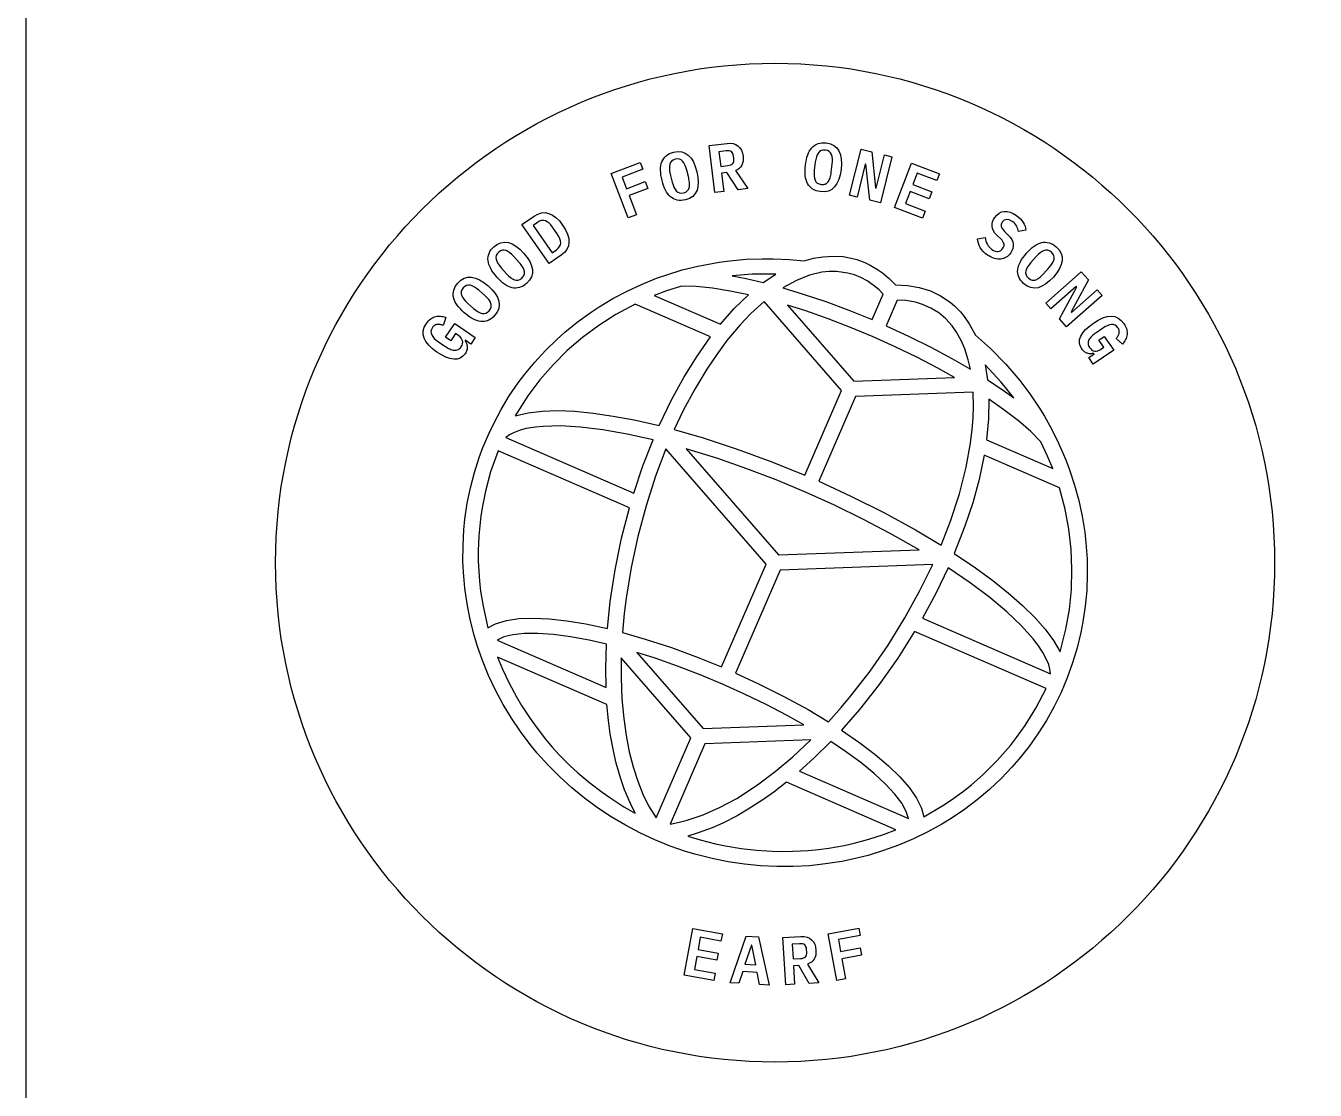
# Model space of a CAD drawing. Header units: millimetres. Extents: x 0 to 600, y 0 to 400.
# Drawn here: x 0 to 51.6, y 266.9 to 309.5 of the extents above; entities that cross this region are included whole.
import ezdxf

# ---------------------------------------------------------------- set-up
doc = ezdxf.new("R2010")
doc.units = ezdxf.units.MM
for name, color, linetype in [('CUT', 7, 'Continuous'), ('ENGRAVE_BACK_MIRRORED', 7, 'Continuous'), ('ENGRAVE_FRONT', 7, 'Continuous'), ('SHEET', 7, 'Continuous')]:
    doc.layers.add(name, color=color, linetype=linetype)

msp = doc.modelspace()

# ---------------------------------------------------------------- linework, layer by layer
at = {"layer": 'CUT'}
msp.add_circle((30, 288), 20, dxfattribs=at)
at = {"layer": 'ENGRAVE_BACK_MIRRORED'}
for points in [[(41.992, 291.107), (42.16, 290.486), (42.295, 289.859), (42.396, 289.226), (42.445, 288.797), (42.49, 288.16), (42.499, 287.522), (42.475, 286.891), (42.417, 286.258), (42.324, 285.629), (42.243, 285.208), (42.094, 284.591), (41.912, 283.983), (41.697, 283.386), (41.452, 282.807), (41.174, 282.238), (40.865, 281.684), (40.526, 281.147), (40.158, 280.629), (39.763, 280.132), (39.48, 279.808), (39.045, 279.351), (38.58, 278.914), (38.092, 278.502), (37.582, 278.116), (37.052, 277.758), (36.682, 277.531), (36.12, 277.22), (35.541, 276.939), (34.947, 276.688), (34.345, 276.469), (33.726, 276.28), (33.096, 276.124), (32.667, 276.036), (32.024, 275.934), (31.376, 275.866), (30.724, 275.83), (30.071, 275.828), (29.417, 275.859), (28.77, 275.922), (28.121, 276.019), (27.477, 276.149), (26.84, 276.311), (26.416, 276.439), (25.795, 276.654), (25.187, 276.899), (24.588, 277.177), (24.006, 277.484), (23.441, 277.819), (22.894, 278.182), (22.366, 278.572), (21.858, 278.988), (21.377, 279.425), (20.916, 279.888), (20.479, 280.374), (20.199, 280.714), (19.807, 281.235), (19.442, 281.773), (19.109, 282.325), (18.803, 282.896), (18.527, 283.482), (18.283, 284.079), (18.071, 284.688), (17.947, 285.104), (17.79, 285.727), (17.667, 286.351), (17.577, 286.985), (17.522, 287.622), (17.503, 288.053), (17.505, 288.69), (17.54, 289.32), (17.584, 289.748), (17.676, 290.377), (17.802, 290.994), (17.962, 291.608), (18.155, 292.212), (18.303, 292.614), (18.548, 293.193), (18.733, 293.579), (19.029, 294.133), (19.358, 294.676), (19.716, 295.2), (19.974, 295.543), (20.375, 296.029), (20.806, 296.498), (21.262, 296.943), (21.584, 297.229), (22.075, 297.629), (22.592, 298.006), (22.953, 298.245), (23.503, 298.576), (24.071, 298.877), (24.65, 299.146), (25.249, 299.387), (25.66, 299.533), (26.28, 299.721), (26.904, 299.876), (27.761, 300.035), (28.192, 300.092), (28.836, 300.15), (29.488, 300.174), (29.929, 300.172), (30.578, 300.142), (31.161, 300.086), (31.542, 300.19), (31.907, 300.253), (32.364, 300.279), (32.719, 300.256), (33.046, 300.199), (33.277, 300.137), (33.588, 300.022), (33.806, 299.919), (34.099, 299.747), (34.301, 299.605), (34.571, 299.38), (34.825, 299.128), (35.303, 299.104), (35.773, 299.021), (36.216, 298.881), (36.629, 298.682), (37.007, 298.427), (37.182, 298.279), (37.419, 298.041), (37.575, 297.853), (37.775, 297.569), (38.028, 297.109), (38.627, 296.572), (39.233, 295.952), (39.798, 295.29), (40.193, 294.765), (40.555, 294.231), (40.782, 293.862), (40.999, 293.482), (41.292, 292.91), (41.641, 292.116), (41.793, 291.714), (41.992, 291.107)], [(30.032, 299.556), (29.084, 299.549), (28.285, 299.485), (28.846, 299.374), (29.529, 299.215), (30.032, 299.556)], [(34.33, 298.759), (34.161, 298.924), (33.927, 299.118), (33.685, 299.283), (33.435, 299.418), (33.178, 299.524), (32.913, 299.6), (32.456, 299.663), (32.171, 299.661), (31.878, 299.63), (31.375, 299.511), (30.855, 299.306), (30.309, 299.006), (31.129, 298.758), (32.032, 298.454), (32.947, 298.114), (33.886, 297.733), (34.33, 298.759)], [(28.933, 298.727), (28.207, 298.876), (27.489, 298.99), (26.834, 299.057), (26.259, 299.077), (25.658, 298.883), (25.16, 298.694), (27.809, 297.546), (28.367, 298.177), (28.933, 298.727)], [(25.964, 293.332), (27.122, 292.997), (28.488, 292.549), (29.876, 292.037), (31.185, 291.505), (32.657, 294.899), (29.559, 298.458), (29.027, 297.974), (28.599, 297.524), (28.073, 296.895), (27.661, 296.341), (27.262, 295.745), (26.781, 294.946), (26.326, 294.092), (25.964, 293.332)], [(34.448, 297.489), (35.368, 297.064), (36.241, 296.629), (37.081, 296.177), (37.822, 295.749), (37.735, 296.125), (37.592, 296.568), (37.462, 296.872), (37.26, 297.236), (37.089, 297.48), (36.834, 297.764), (36.551, 298.003), (36.239, 298.196), (35.898, 298.345), (35.623, 298.426), (35.232, 298.495), (34.893, 298.515), (34.448, 297.489)], [(27.417, 297.047), (24.401, 298.355), (23.626, 297.939), (22.942, 297.503), (22.293, 297.02), (21.681, 296.494), (21.109, 295.927), (20.581, 295.321), (20.098, 294.679), (19.593, 293.884), (20.111, 294.006), (20.67, 294.071), (21.293, 294.089), (21.979, 294.061), (22.722, 293.989), (23.52, 293.873), (24.364, 293.715), (25.361, 293.487), (25.869, 294.546), (26.344, 295.416), (26.848, 296.235), (27.417, 297.047)], [(37.184, 295.413), (36.513, 295.79), (35.677, 296.228), (34.811, 296.649), (33.924, 297.05), (33.025, 297.424), (32.125, 297.768), (31.234, 298.079), (30.5, 298.311), (33.15, 295.266), (37.184, 295.413)], [(39.555, 294.599), (39.056, 295.225), (38.413, 295.922), (38.508, 295.322), (39.091, 294.932), (39.555, 294.599)], [(37.826, 292.782), (37.894, 293.328), (37.932, 293.801), (37.948, 294.258), (37.935, 294.826), (33.22, 294.655), (31.748, 291.261), (33.032, 290.669), (34.354, 290.006), (35.615, 289.315), (36.651, 288.698), (37.025, 289.667), (37.379, 290.76), (37.65, 291.821), (37.826, 292.782)], [(41.114, 291.777), (40.912, 292.27), (40.643, 292.841), (40.235, 293.247), (39.739, 293.679), (39.164, 294.125), (38.559, 294.553), (38.544, 293.764), (38.466, 292.926), (41.114, 291.777)], [(25.115, 292.916), (24.071, 293.148), (23.104, 293.318), (22.215, 293.427), (21.415, 293.474), (20.715, 293.459), (20.406, 293.429), (20.039, 293.368), (19.8, 293.306), (19.531, 293.206), (19.368, 293.12), (19.216, 293.01), (24.345, 290.786), (24.71, 291.873), (25.115, 292.916)], [(18.503, 285.395), (18.811, 285.557), (19.243, 285.688), (19.741, 285.761), (20.319, 285.782), (20.956, 285.752), (21.661, 285.673), (22.418, 285.546), (23.286, 285.358), (23.398, 286.447), (23.592, 287.712), (23.854, 288.977), (24.169, 290.194), (18.909, 292.475), (18.609, 291.632), (18.4, 290.858), (18.28, 290.268), (18.218, 289.871), (18.137, 289.072), (18.114, 288.468), (18.117, 288.065), (18.165, 287.259), (18.211, 286.857), (18.307, 286.256), (18.503, 285.395)], [(24.832, 290.28), (24.5, 289.045), (24.234, 287.808), (24.034, 286.573), (23.959, 285.961), (23.89, 285.205), (24.801, 284.942), (25.849, 284.599), (26.916, 284.205), (27.855, 283.824), (29.642, 287.945), (25.629, 292.554), (25.217, 291.469), (24.832, 290.28)], [(31.223, 290.821), (30.047, 291.311), (28.87, 291.761), (27.705, 292.167), (26.435, 292.563), (30.135, 288.312), (35.767, 288.516), (34.611, 289.173), (33.518, 289.746), (32.384, 290.298), (31.223, 290.821)], [(37.176, 288.365), (38.024, 287.792), (38.716, 287.285), (39.347, 286.781), (39.907, 286.288), (40.396, 285.807), (40.809, 285.339), (41.143, 284.887), (41.408, 284.426), (41.643, 285.338), (41.782, 286.129), (41.863, 286.928), (41.887, 287.733), (41.852, 288.54), (41.76, 289.344), (41.611, 290.141), (41.386, 290.991), (38.369, 292.299), (38.166, 291.328), (37.912, 290.401), (37.602, 289.459), (37.176, 288.365)], [(35.197, 285.786), (35.801, 286.88), (36.312, 287.922), (30.204, 287.701), (28.418, 283.58), (29.339, 283.155), (30.355, 282.645), (31.322, 282.115), (32.136, 281.629), (32.641, 282.196), (33.037, 282.67), (33.801, 283.66), (34.522, 284.7), (35.197, 285.786)], [(41.028, 283.553), (41.005, 283.739), (40.956, 283.917), (40.845, 284.182), (40.726, 284.399), (40.521, 284.708), (40.331, 284.954), (39.864, 285.475), (39.283, 286.027), (38.596, 286.601), (37.811, 287.191), (36.927, 287.795), (36.443, 286.786), (35.899, 285.777), (41.028, 283.553)], [(23.246, 284.737), (22.557, 284.893), (21.81, 285.03), (21.122, 285.121), (20.503, 285.164), (19.959, 285.161), (19.502, 285.113), (19.139, 285.025), (18.867, 284.9), (23.231, 283.007), (23.219, 283.781), (23.246, 284.737)], [(32.661, 281.294), (33.391, 280.789), (34.001, 280.322), (34.541, 279.862), (34.998, 279.418), (35.378, 278.981), (35.665, 278.568), (35.865, 278.163), (35.957, 277.828), (36.72, 278.273), (37.058, 278.497), (37.548, 278.855), (37.864, 279.107), (38.319, 279.506), (38.891, 280.073), (39.419, 280.679), (39.666, 280.996), (40.015, 281.486), (40.437, 282.168), (40.847, 282.963), (35.587, 285.243), (34.914, 284.182), (34.169, 283.126), (33.379, 282.12), (32.661, 281.294)], [(18.886, 284.223), (19.088, 283.73), (19.35, 283.174), (19.641, 282.63), (19.851, 282.276), (20.188, 281.758), (20.429, 281.422), (20.811, 280.933), (21.08, 280.618), (21.36, 280.312), (21.799, 279.87), (22.105, 279.588), (22.581, 279.184), (23.078, 278.804), (23.419, 278.565), (23.947, 278.228), (24.401, 277.967), (24.205, 278.356), (23.975, 278.902), (23.819, 279.348), (23.642, 279.966), (23.527, 280.462), (23.403, 281.145), (23.331, 281.685), (23.27, 282.322), (18.886, 284.223)], [(23.869, 282.549), (23.94, 281.754), (24.036, 281.073), (24.162, 280.428), (24.316, 279.821), (24.498, 279.256), (24.706, 278.736), (24.938, 278.263), (25.234, 277.779), (26.626, 280.99), (23.839, 284.193), (23.835, 283.395), (23.869, 282.549)], [(24.47, 284.402), (27.12, 281.357), (31.154, 281.504), (30.482, 281.881), (29.647, 282.319), (28.781, 282.741), (27.893, 283.141), (26.994, 283.515), (26.095, 283.859), (25.204, 284.17), (24.47, 284.402)], [(25.797, 277.535), (26.108, 277.591), (26.476, 277.683), (27.115, 277.899), (27.78, 278.193), (28.464, 278.563), (29.301, 279.104), (30.007, 279.632), (30.712, 280.226), (31.432, 280.9), (27.189, 280.746), (25.797, 277.535)], [(35.347, 277.754), (35.252, 278.038), (35.068, 278.364), (34.791, 278.731), (34.422, 279.129), (33.967, 279.552), (33.43, 279.992), (32.82, 280.443), (32.235, 280.839), (31.556, 280.167), (30.982, 279.647), (35.347, 277.754)], [(30.456, 279.206), (29.949, 278.815), (29.505, 278.499), (28.923, 278.123), (28.482, 277.868), (27.909, 277.574), (27.477, 277.383), (26.922, 277.178), (26.504, 277.055), (27.004, 276.902), (27.611, 276.747), (28.019, 276.662), (28.636, 276.559), (29.256, 276.487), (29.671, 276.457), (30.086, 276.441), (30.709, 276.443), (31.329, 276.477), (31.741, 276.518), (32.15, 276.572), (32.76, 276.679), (33.162, 276.768), (33.757, 276.927), (34.342, 277.117), (34.84, 277.306), (30.456, 279.206)]]:
    msp.add_lwpolyline(points, close=True, dxfattribs=at)
at = {"layer": 'ENGRAVE_FRONT'}
for points in [[(28.692, 304.403), (28.717, 304.276), (28.723, 304.176), (28.716, 304.082), (28.696, 303.995), (28.663, 303.915), (28.618, 303.844), (28.561, 303.785), (28.492, 303.737), (28.411, 303.702), (28.908, 302.978), (28.519, 302.93), (28.07, 303.619), (27.857, 303.593), (27.946, 302.861), (27.592, 302.818), (27.362, 304.704), (28.078, 304.791), (28.209, 304.797), (28.326, 304.781), (28.429, 304.744), (28.519, 304.685), (28.593, 304.608), (28.651, 304.514), (28.692, 304.403)], [(31.24, 303.328), (31.22, 303.411), (31.207, 303.501), (31.2, 303.597), (31.199, 303.699), (31.204, 303.807), (31.215, 303.92), (31.231, 304.031), (31.252, 304.136), (31.277, 304.235), (31.307, 304.327), (31.342, 304.412), (31.381, 304.488), (31.425, 304.557), (31.474, 304.618), (31.528, 304.671), (31.587, 304.715), (31.651, 304.752), (31.72, 304.781), (31.795, 304.801), (31.874, 304.813), (31.958, 304.815), (32.047, 304.808), (32.217, 304.771), (32.358, 304.705), (32.472, 304.61), (32.556, 304.486), (32.615, 304.336), (32.649, 304.162), (32.658, 303.966), (32.642, 303.746), (32.604, 303.529), (32.549, 303.341), (32.474, 303.18), (32.381, 303.048), (32.269, 302.948), (32.136, 302.883), (31.983, 302.853), (31.81, 302.858), (31.721, 302.872), (31.64, 302.895), (31.566, 302.925), (31.499, 302.963), (31.439, 303.007), (31.385, 303.058), (31.339, 303.116), (31.299, 303.18), (31.266, 303.251), (31.24, 303.328)], [(25.707, 302.767), (25.659, 302.838), (25.615, 302.917), (25.574, 303.004), (25.537, 303.099), (25.504, 303.201), (25.474, 303.311), (25.449, 303.421), (25.431, 303.527), (25.42, 303.628), (25.415, 303.724), (25.417, 303.816), (25.427, 303.901), (25.443, 303.981), (25.468, 304.056), (25.499, 304.124), (25.539, 304.187), (25.585, 304.244), (25.64, 304.296), (25.702, 304.341), (25.772, 304.38), (25.85, 304.412), (25.935, 304.438), (26.107, 304.463), (26.263, 304.452), (26.402, 304.403), (26.526, 304.317), (26.634, 304.197), (26.727, 304.047), (26.806, 303.867), (26.869, 303.656), (26.911, 303.44), (26.926, 303.244), (26.913, 303.068), (26.874, 302.911), (26.804, 302.778), (26.703, 302.67), (26.571, 302.587), (26.407, 302.53), (26.319, 302.512), (26.235, 302.504), (26.155, 302.506), (26.079, 302.517), (26.007, 302.538), (25.939, 302.566), (25.875, 302.604), (25.815, 302.65), (25.759, 302.704), (25.707, 302.767)], [(26.576, 303.095), (26.578, 303.141), (26.576, 303.19), (26.571, 303.241), (26.564, 303.295), (26.553, 303.351), (26.54, 303.409), (26.462, 303.724), (26.43, 303.835), (26.392, 303.932), (26.347, 304.014), (26.297, 304.081), (26.239, 304.131), (26.171, 304.159), (26.093, 304.167), (26.005, 304.155), (25.922, 304.125), (25.857, 304.082), (25.81, 304.025), (25.782, 303.954), (25.768, 303.871), (25.767, 303.778), (25.778, 303.674), (25.802, 303.561), (25.88, 303.243), (25.913, 303.132), (25.951, 303.035), (25.995, 302.953), (26.046, 302.886), (26.104, 302.837), (26.172, 302.808), (26.25, 302.8), (26.337, 302.812), (26.381, 302.826), (26.42, 302.842), (26.455, 302.863), (26.484, 302.887), (26.51, 302.914), (26.531, 302.944), (26.548, 302.977), (26.561, 303.014), (26.57, 303.053), (26.576, 303.095)], [(28.327, 304.341), (28.309, 304.39), (28.284, 304.43), (28.253, 304.46), (28.214, 304.481), (28.165, 304.493), (28.107, 304.497), (28.04, 304.493), (27.751, 304.458), (27.823, 303.869), (28.112, 303.904), (28.178, 303.915), (28.233, 303.933), (28.277, 303.957), (28.311, 303.987), (28.334, 304.024), (28.348, 304.068), (28.353, 304.12), (28.35, 304.18), (28.338, 304.282), (28.327, 304.341)], [(32.168, 303.326), (32.187, 303.368), (32.202, 303.414), (32.216, 303.464), (32.228, 303.517), (32.239, 303.573), (32.247, 303.632), (32.286, 303.954), (32.295, 304.07), (32.294, 304.174), (32.282, 304.266), (32.258, 304.347), (32.222, 304.414), (32.168, 304.465), (32.098, 304.5), (32.012, 304.519), (31.924, 304.521), (31.847, 304.504), (31.783, 304.467), (31.732, 304.411), (31.69, 304.338), (31.656, 304.252), (31.629, 304.151), (31.61, 304.036), (31.571, 303.712), (31.562, 303.596), (31.563, 303.492), (31.575, 303.4), (31.599, 303.319), (31.635, 303.252), (31.689, 303.201), (31.759, 303.166), (31.845, 303.147), (31.891, 303.143), (31.933, 303.145), (31.973, 303.152), (32.009, 303.164), (32.042, 303.18), (32.073, 303.201), (32.1, 303.226), (32.125, 303.255), (32.148, 303.289), (32.168, 303.326)], [(34.672, 304.254), (34.216, 302.409), (33.791, 302.514), (33.635, 303.958), (33.608, 303.964), (33.281, 302.64), (32.985, 302.714), (33.441, 304.558), (33.867, 304.453), (34.023, 303.009), (34.049, 303.003), (34.377, 304.327), (34.672, 304.254)], [(24.156, 302.699), (24.446, 301.936), (24.113, 301.809), (23.437, 303.585), (24.597, 304.026), (24.702, 303.752), (23.875, 303.437), (24.051, 302.974), (24.797, 303.258), (24.901, 302.983), (24.156, 302.699)], [(35.407, 302.866), (35.221, 302.377), (36.009, 302.077), (35.905, 301.802), (34.783, 302.229), (35.459, 304.005), (36.581, 303.578), (36.476, 303.303), (35.687, 303.604), (35.511, 303.14), (36.272, 302.851), (36.167, 302.576), (35.407, 302.866)], [(21.494, 301.511), (21.609, 301.326), (21.689, 301.15), (21.736, 300.984), (21.748, 300.827), (21.724, 300.682), (21.664, 300.547), (21.567, 300.424), (21.433, 300.313), (20.948, 299.977), (19.866, 301.538), (20.351, 301.875), (20.502, 301.961), (20.652, 302.008), (20.799, 302.017), (20.944, 301.987), (21.086, 301.921), (21.226, 301.819), (21.362, 301.683), (21.494, 301.511)], [(38.108, 300.966), (38.412, 301.027), (38.424, 300.949), (38.442, 300.876), (38.467, 300.809), (38.498, 300.747), (38.535, 300.69), (38.578, 300.638), (38.627, 300.59), (38.682, 300.547), (38.748, 300.507), (38.812, 300.48), (38.872, 300.466), (38.93, 300.465), (38.985, 300.477), (39.035, 300.502), (39.081, 300.54), (39.123, 300.59), (39.15, 300.637), (39.166, 300.682), (39.172, 300.726), (39.167, 300.769), (39.151, 300.814), (39.124, 300.861), (39.085, 300.91), (39.034, 300.963), (38.887, 301.105), (38.803, 301.199), (38.741, 301.292), (38.703, 301.385), (38.687, 301.477), (38.69, 301.567), (38.709, 301.655), (38.743, 301.74), (38.792, 301.823), (38.874, 301.922), (38.965, 301.996), (39.065, 302.044), (39.175, 302.066), (39.291, 302.063), (39.411, 302.035), (39.534, 301.983), (39.661, 301.906), (39.747, 301.841), (39.821, 301.773), (39.885, 301.703), (39.937, 301.629), (39.978, 301.553), (40.009, 301.477), (40.03, 301.4), (40.041, 301.322), (39.741, 301.258), (39.733, 301.316), (39.718, 301.372), (39.698, 301.426), (39.673, 301.479), (39.64, 301.53), (39.6, 301.578), (39.552, 301.623), (39.497, 301.665), (39.376, 301.73), (39.269, 301.745), (39.176, 301.713), (39.096, 301.632), (39.07, 301.587), (39.055, 301.544), (39.05, 301.501), (39.055, 301.458), (39.072, 301.414), (39.1, 301.367), (39.139, 301.316), (39.191, 301.262), (39.334, 301.119), (39.413, 301.03), (39.472, 300.94), (39.512, 300.85), (39.532, 300.76), (39.534, 300.671), (39.517, 300.582), (39.484, 300.493), (39.432, 300.406), (39.392, 300.354), (39.35, 300.307), (39.304, 300.267), (39.255, 300.232), (39.204, 300.203), (39.15, 300.18), (39.093, 300.163), (39.035, 300.153), (38.974, 300.149), (38.912, 300.151), (38.848, 300.161), (38.782, 300.177), (38.715, 300.201), (38.647, 300.231), (38.578, 300.269), (38.508, 300.314), (38.414, 300.386), (38.333, 300.461), (38.266, 300.54), (38.212, 300.622), (38.171, 300.706), (38.139, 300.792), (38.118, 300.878), (38.108, 300.966)], [(21.093, 301.435), (21.023, 301.526), (20.952, 301.597), (20.879, 301.651), (20.805, 301.686), (20.729, 301.702), (20.652, 301.697), (20.574, 301.672), (20.494, 301.626), (20.317, 301.504), (21.074, 300.412), (21.251, 300.534), (21.321, 300.593), (21.372, 300.658), (21.404, 300.728), (21.416, 300.804), (21.409, 300.886), (21.384, 300.974), (21.341, 301.066), (21.281, 301.164), (21.093, 301.435)], [(19.395, 299.033), (19.32, 299.064), (19.244, 299.105), (19.168, 299.154), (19.091, 299.212), (19.014, 299.279), (18.937, 299.354), (18.859, 299.437), (18.787, 299.523), (18.721, 299.608), (18.664, 299.692), (18.615, 299.775), (18.574, 299.857), (18.543, 299.937), (18.52, 300.016), (18.507, 300.093), (18.503, 300.168), (18.509, 300.242), (18.523, 300.315), (18.547, 300.386), (18.581, 300.455), (18.625, 300.522), (18.679, 300.586), (18.743, 300.649), (18.883, 300.752), (19.026, 300.814), (19.172, 300.836), (19.322, 300.818), (19.473, 300.762), (19.626, 300.673), (19.779, 300.55), (19.933, 300.393), (20.071, 300.221), (20.176, 300.055), (20.247, 299.893), (20.284, 299.736), (20.285, 299.585), (20.247, 299.443), (20.168, 299.308), (20.05, 299.181), (19.98, 299.124), (19.909, 299.078), (19.838, 299.043), (19.765, 299.017), (19.692, 299.001), (19.618, 298.995), (19.544, 298.999), (19.47, 299.011), (19.395, 299.033)], [(19.95, 299.72), (19.935, 299.76), (19.916, 299.801), (19.892, 299.844), (19.863, 299.887), (19.832, 299.931), (19.796, 299.976), (19.757, 300.021), (19.542, 300.263), (19.461, 300.347), (19.382, 300.414), (19.305, 300.466), (19.229, 300.502), (19.154, 300.519), (19.081, 300.512), (19.008, 300.483), (18.937, 300.431), (18.877, 300.366), (18.839, 300.297), (18.825, 300.225), (18.833, 300.149), (18.859, 300.07), (18.902, 299.987), (18.96, 299.9), (19.034, 299.811), (19.251, 299.567), (19.331, 299.483), (19.41, 299.415), (19.488, 299.364), (19.564, 299.328), (19.638, 299.311), (19.712, 299.317), (19.784, 299.346), (19.856, 299.398), (19.889, 299.431), (19.915, 299.464), (19.936, 299.498), (19.952, 299.533), (19.961, 299.568), (19.966, 299.605), (19.965, 299.642), (19.96, 299.681), (19.95, 299.72)], [(39.728, 299.814), (39.75, 299.892), (39.781, 299.972), (39.822, 300.053), (39.87, 300.136), (39.928, 300.22), (39.993, 300.306), (40.067, 300.393), (40.144, 300.475), (40.221, 300.55), (40.298, 300.616), (40.374, 300.675), (40.451, 300.725), (40.527, 300.765), (40.602, 300.797), (40.677, 300.819), (40.752, 300.831), (40.826, 300.834), (40.899, 300.828), (40.973, 300.813), (41.045, 300.787), (41.117, 300.751), (41.187, 300.705), (41.257, 300.649), (41.375, 300.522), (41.454, 300.387), (41.493, 300.244), (41.492, 300.094), (41.454, 299.937), (41.383, 299.775), (41.279, 299.609), (41.141, 299.437), (40.986, 299.28), (40.833, 299.157), (40.68, 299.068), (40.529, 299.012), (40.38, 298.994), (40.233, 299.016), (40.09, 299.078), (39.95, 299.181), (39.886, 299.243), (39.832, 299.308), (39.789, 299.375), (39.755, 299.444), (39.731, 299.515), (39.716, 299.587), (39.711, 299.661), (39.715, 299.737), (39.728, 299.814)], [(40.474, 299.342), (40.512, 299.362), (40.551, 299.386), (40.59, 299.415), (40.63, 299.448), (40.67, 299.484), (40.711, 299.525), (40.751, 299.569), (40.966, 299.811), (41.04, 299.9), (41.098, 299.987), (41.141, 300.07), (41.167, 300.149), (41.175, 300.225), (41.161, 300.297), (41.123, 300.366), (41.063, 300.431), (40.992, 300.483), (40.919, 300.512), (40.846, 300.519), (40.771, 300.502), (40.695, 300.466), (40.618, 300.414), (40.539, 300.347), (40.458, 300.263), (40.241, 300.019), (40.167, 299.929), (40.109, 299.843), (40.067, 299.76), (40.04, 299.681), (40.032, 299.605), (40.047, 299.532), (40.084, 299.464), (40.144, 299.398), (40.18, 299.37), (40.216, 299.347), (40.252, 299.33), (40.288, 299.319), (40.325, 299.314), (40.362, 299.313), (40.399, 299.318), (40.436, 299.328), (40.474, 299.342)], [(18.139, 297.67), (18.06, 297.692), (17.98, 297.723), (17.899, 297.763), (17.816, 297.811), (17.731, 297.868), (17.645, 297.933), (17.558, 298.006), (17.476, 298.083), (17.401, 298.159), (17.334, 298.236), (17.275, 298.312), (17.224, 298.389), (17.183, 298.464), (17.152, 298.54), (17.129, 298.615), (17.116, 298.689), (17.113, 298.763), (17.119, 298.837), (17.134, 298.91), (17.159, 298.983), (17.194, 299.054), (17.24, 299.125), (17.296, 299.195), (17.423, 299.314), (17.557, 299.393), (17.7, 299.433), (17.85, 299.433), (18.007, 299.396), (18.169, 299.325), (18.336, 299.222), (18.509, 299.085), (18.666, 298.931), (18.79, 298.778), (18.88, 298.626), (18.937, 298.475), (18.956, 298.326), (18.935, 298.179), (18.873, 298.036), (18.771, 297.896), (18.708, 297.831), (18.644, 297.777), (18.577, 297.733), (18.508, 297.699), (18.438, 297.674), (18.365, 297.659), (18.291, 297.654), (18.216, 297.657), (18.139, 297.67)], [(42.897, 298.926), (43.099, 298.698), (41.673, 297.441), (41.383, 297.77), (42.077, 299.046), (42.059, 299.066), (41.036, 298.164), (40.834, 298.393), (42.26, 299.649), (42.55, 299.321), (41.856, 298.045), (41.874, 298.025), (42.897, 298.926)], [(18.607, 298.419), (18.587, 298.457), (18.563, 298.495), (18.534, 298.535), (18.5, 298.574), (18.464, 298.614), (18.423, 298.654), (18.379, 298.694), (18.136, 298.909), (18.046, 298.982), (17.959, 299.039), (17.876, 299.082), (17.796, 299.108), (17.72, 299.115), (17.648, 299.1), (17.58, 299.063), (17.515, 299.002), (17.463, 298.931), (17.434, 298.858), (17.429, 298.784), (17.445, 298.71), (17.482, 298.634), (17.534, 298.557), (17.602, 298.478), (17.686, 298.398), (17.931, 298.182), (18.021, 298.109), (18.108, 298.051), (18.191, 298.009), (18.271, 297.983), (18.347, 297.975), (18.419, 297.99), (18.487, 298.028), (18.552, 298.088), (18.581, 298.124), (18.603, 298.16), (18.62, 298.197), (18.631, 298.233), (18.636, 298.27), (18.636, 298.307), (18.631, 298.344), (18.621, 298.381), (18.607, 298.419)], [(17.664, 296.713), (17.67, 296.681), (17.673, 296.649), (17.674, 296.615), (17.672, 296.582), (17.667, 296.547), (17.659, 296.512), (17.647, 296.476), (17.632, 296.44), (17.612, 296.403), (17.589, 296.367), (17.499, 296.264), (17.393, 296.194), (17.271, 296.156), (17.132, 296.15), (16.98, 296.176), (16.817, 296.231), (16.643, 296.317), (16.459, 296.432), (16.277, 296.57), (16.131, 296.71), (16.021, 296.851), (15.947, 296.994), (15.91, 297.139), (15.913, 297.285), (15.956, 297.433), (16.039, 297.581), (16.08, 297.637), (16.122, 297.686), (16.166, 297.729), (16.211, 297.765), (16.258, 297.796), (16.305, 297.822), (16.354, 297.843), (16.403, 297.858), (16.454, 297.868), (16.505, 297.874), (16.557, 297.875), (16.609, 297.872), (16.662, 297.864), (16.716, 297.854), (16.769, 297.84), (16.822, 297.823), (16.714, 297.502), (16.684, 297.51), (16.653, 297.519), (16.623, 297.526), (16.593, 297.533), (16.563, 297.538), (16.534, 297.541), (16.506, 297.542), (16.477, 297.54), (16.45, 297.535), (16.423, 297.528), (16.397, 297.518), (16.371, 297.505), (16.346, 297.489), (16.323, 297.469), (16.3, 297.444), (16.278, 297.414), (16.238, 297.342), (16.221, 297.269), (16.225, 297.197), (16.251, 297.126), (16.296, 297.054), (16.357, 296.984), (16.434, 296.914), (16.527, 296.844), (16.778, 296.672), (16.828, 296.639), (16.878, 296.609), (16.926, 296.582), (16.973, 296.559), (17.02, 296.54), (17.065, 296.525), (17.109, 296.514), (17.151, 296.508), (17.192, 296.507), (17.231, 296.51), (17.269, 296.519), (17.305, 296.532), (17.338, 296.551), (17.371, 296.576), (17.401, 296.607), (17.429, 296.644), (17.465, 296.707), (17.486, 296.768), (17.493, 296.828), (17.485, 296.887), (17.464, 296.943), (17.433, 296.994), (17.391, 297.041), (17.338, 297.083), (17.21, 297.171), (17.014, 296.886), (16.801, 297.032), (17.177, 297.58), (17.996, 297.018), (17.816, 296.755), (17.598, 296.905), (17.586, 296.887), (17.602, 296.86), (17.617, 296.832), (17.631, 296.804), (17.644, 296.774), (17.655, 296.744), (17.664, 296.713)], [(42.572, 296.369), (42.54, 296.375), (42.508, 296.384), (42.477, 296.395), (42.446, 296.409), (42.416, 296.426), (42.386, 296.447), (42.357, 296.47), (42.329, 296.498), (42.302, 296.529), (42.276, 296.564), (42.212, 296.685), (42.185, 296.809), (42.194, 296.937), (42.238, 297.068), (42.317, 297.201), (42.428, 297.333), (42.57, 297.464), (42.744, 297.595), (42.938, 297.715), (43.121, 297.801), (43.293, 297.852), (43.453, 297.87), (43.601, 297.852), (43.736, 297.796), (43.858, 297.703), (43.967, 297.572), (44.004, 297.514), (44.035, 297.457), (44.059, 297.401), (44.077, 297.345), (44.089, 297.291), (44.096, 297.237), (44.097, 297.185), (44.094, 297.133), (44.085, 297.082), (44.072, 297.032), (44.055, 296.983), (44.033, 296.936), (44.007, 296.889), (43.978, 296.843), (43.946, 296.798), (43.911, 296.755), (43.65, 296.972), (43.669, 296.997), (43.687, 297.022), (43.705, 297.047), (43.722, 297.073), (43.738, 297.099), (43.751, 297.125), (43.762, 297.151), (43.77, 297.178), (43.776, 297.206), (43.779, 297.233), (43.779, 297.261), (43.777, 297.29), (43.77, 297.319), (43.76, 297.348), (43.745, 297.379), (43.725, 297.41), (43.672, 297.473), (43.61, 297.515), (43.542, 297.537), (43.466, 297.539), (43.383, 297.522), (43.295, 297.491), (43.202, 297.445), (43.104, 297.383), (42.852, 297.21), (42.803, 297.176), (42.758, 297.14), (42.716, 297.105), (42.677, 297.069), (42.642, 297.033), (42.612, 296.996), (42.586, 296.959), (42.565, 296.921), (42.549, 296.884), (42.538, 296.846), (42.533, 296.808), (42.532, 296.77), (42.538, 296.731), (42.549, 296.693), (42.568, 296.653), (42.592, 296.613), (42.637, 296.557), (42.687, 296.515), (42.74, 296.487), (42.798, 296.474), (42.858, 296.473), (42.917, 296.483), (42.976, 296.506), (43.035, 296.54), (43.163, 296.628), (42.967, 296.913), (43.18, 297.059), (43.556, 296.512), (42.737, 295.95), (42.557, 296.212), (42.774, 296.362), (42.762, 296.38), (42.731, 296.374), (42.7, 296.37), (42.668, 296.367), (42.636, 296.366), (42.604, 296.366), (42.572, 296.369)], [(27.715, 272.366), (27.662, 272.077), (26.862, 272.224), (26.767, 271.71), (27.597, 271.557), (27.544, 271.268), (26.363, 271.485), (26.707, 273.354), (27.888, 273.137), (27.834, 272.848), (27.004, 273), (26.915, 272.513), (27.715, 272.366)], [(33.409, 272.573), (33.462, 272.284), (32.678, 272.139), (32.825, 271.336), (32.475, 271.272), (32.131, 273.14), (33.352, 273.365), (33.405, 273.076), (32.535, 272.916), (32.625, 272.429), (33.409, 272.573)], [(29.759, 271.084), (29.381, 271.106), (29.277, 271.595), (28.715, 271.63), (28.555, 271.157), (28.197, 271.178), (28.844, 273.043), (29.339, 273.013), (29.759, 271.084)], [(29.235, 271.89), (29.073, 272.677), (29.051, 272.678), (28.795, 271.917), (29.235, 271.89)], [(31.464, 272.903), (31.534, 272.821), (31.586, 272.724), (31.62, 272.611), (31.637, 272.483), (31.637, 272.382), (31.625, 272.289), (31.599, 272.203), (31.562, 272.125), (31.512, 272.057), (31.452, 272.001), (31.38, 271.958), (31.297, 271.928), (31.749, 271.175), (31.358, 271.151), (30.952, 271.866), (30.737, 271.853), (30.782, 271.116), (30.426, 271.095), (30.311, 272.991), (31.031, 273.035), (31.162, 273.033), (31.278, 273.01), (31.378, 272.967), (31.464, 272.903)], [(31.265, 272.349), (31.265, 272.408), (31.259, 272.512), (31.251, 272.571), (31.237, 272.621), (31.214, 272.662), (31.185, 272.694), (31.147, 272.717), (31.1, 272.733), (31.042, 272.74), (30.975, 272.74), (30.684, 272.722), (30.72, 272.13), (31.011, 272.147), (31.078, 272.155), (31.134, 272.17), (31.179, 272.191), (31.214, 272.218), (31.239, 272.254), (31.256, 272.297), (31.265, 272.349)]]:
    msp.add_lwpolyline(points, close=True, dxfattribs=at)
at = {"layer": 'SHEET'}
msp.add_lwpolyline([(0, 0), (600, 0), (600, 400), (0, 400)], close=True, dxfattribs=at)

doc.saveas('drawing.dxf')
